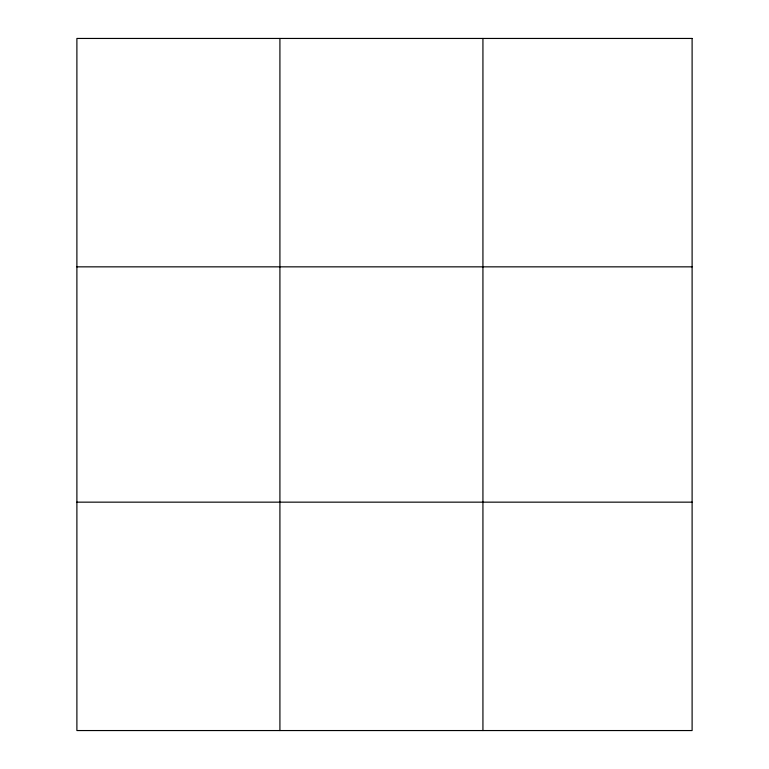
<?xml version="1.0" encoding="UTF-8"?>
<svg xmlns="http://www.w3.org/2000/svg" width="769" height="769" viewBox="0 0 769 769"><rect width="100%" height="100%" fill="white"/><g stroke="black" fill="none" stroke-linecap="round" stroke-linejoin="round"><path stroke-width="1.15" d="M279.916 38.45L279.916 730.55M482.932 38.45L482.932 730.55M76.89 266.843L692.11 266.843M76.89 502.157L692.11 502.157M692.11 38.45L692.11 730.55L76.89 730.55L76.89 38.45L692.11 38.45"/></g></svg>
